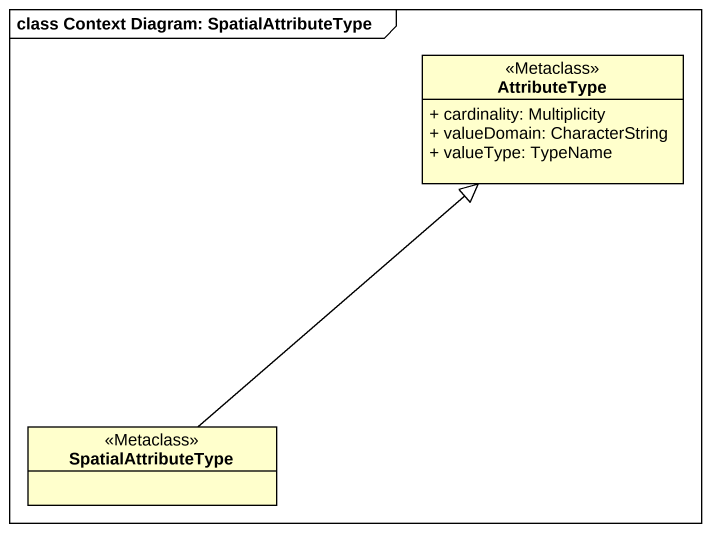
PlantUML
@startuml
mainframe class Context Diagram: SpatialAttributeType
hide circle
hide empty members
skinparam classAttributeIconSize 0
class AttributeType <<Metaclass>> {
  + cardinality: Multiplicity
  + valueDomain: CharacterString
  + valueType: TypeName
}
class SpatialAttributeType <<Metaclass>>
SpatialAttributeType -up-|> AttributeType
@enduml
